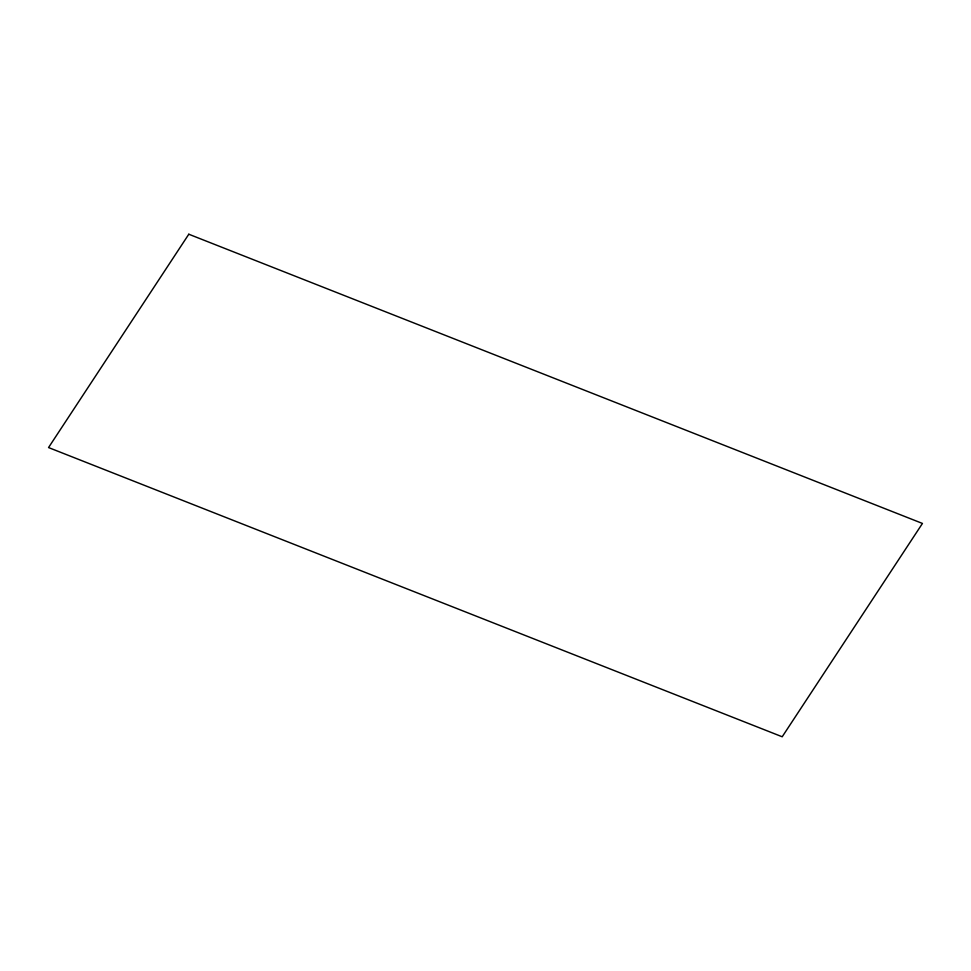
<?xml version="1.0" encoding="UTF-8"?>
<svg xmlns="http://www.w3.org/2000/svg" width="971" height="971" viewBox="0 0 971 971"><rect width="100%" height="100%" fill="white"/><g stroke="black" fill="none" stroke-linecap="round" stroke-linejoin="round"><path stroke-width="1.46" d="M188.799 234.229L48.55 447.558L782.201 736.771L922.45 523.442L188.799 234.229"/></g></svg>
